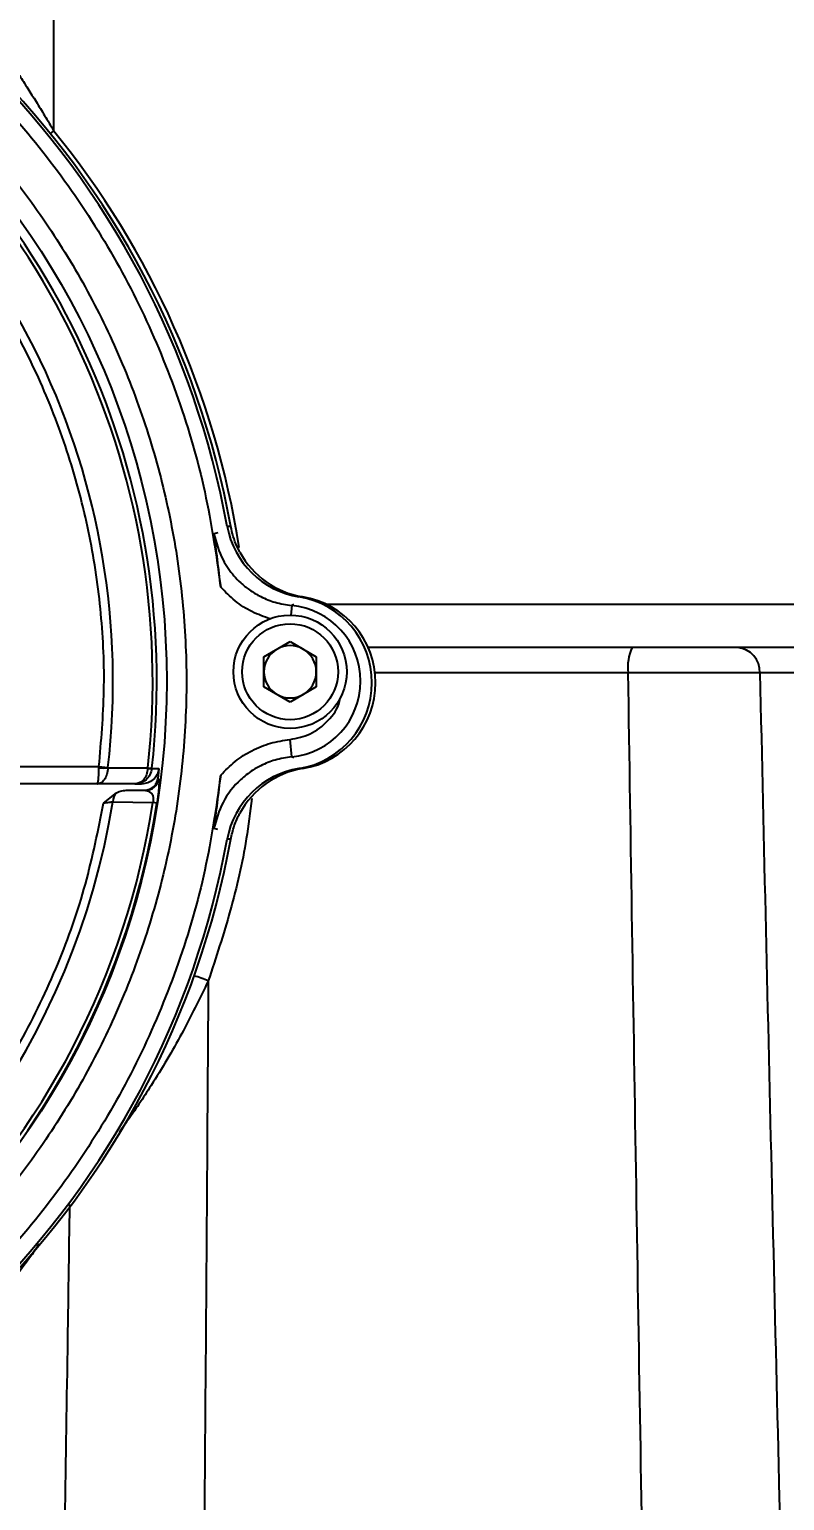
# Model space of a CAD drawing. Header units: millimetres. Extents: x 1846 to 4892, y 508 to 2661.
# Drawn here: x 2718.5 to 2805.2, y 2122.5 to 2291.2 of the extents above; entities that cross this region are included whole.
import ezdxf

# ---------------------------------------------------------------- set-up
doc = ezdxf.new("R2010")
doc.units = ezdxf.units.MM
doc.layers.add('AM_5', color=3, linetype='Continuous', lineweight=25)
doc.styles.add('SLDTEXTSTYLE1', font='txt.shx', dxfattribs={"width": 0.7, "bigfont": 'gbcbig.shx'})
doc.dimstyles.new('SLDDIMSTYLE12$0', dxfattribs={"dimtxt": 12, "dimasz": 10, "dimexe": 0, "dimexo": 0.0625, "dimgap": 0.875, "dimtad": 1, "dimdec": 1, "dimlfac": 1.8, "dimrnd": 1e-09, "dimzin": 12, "dimdsep": 46, "dimtxsty": 'SLDTEXTSTYLE1', "dimcen": 0.09, "dimdle": 8.16, "dimclrd": 3, "dimclre": 3, "dimadec": 0, "dimazin": 3, "dimtfac": 1, "dimtdec": 1, "dimtofl": 0, "dimtmove": 0, "dimatfit": 3, "dimfxl": 0, "dimfrac": 2, "dimtolj": 1, "dimlwd": 5, "dimlwe": 5, "dimarcsym": 0})

# ---------------------------------------------------------------- blocks, each defined once
blk = doc.blocks.new('*D64')
at = {"layer": 'AM_5', "color": 3, "lineweight": 5, "transparency": 16777216}
blk.add_line((2751.09, 2432.11), (2356.69, 2432.11), dxfattribs=at)
at = {"layer": 'AM_5', "color": 3, "linetype": 'Continuous', "lineweight": 5, "transparency": 16777216}
for p, q in [((2356.69, 2422.11), (2356.69, 2108.32)), ((2762.77, 2098.32), (2356.69, 2098.32))]:
    blk.add_line(p, q, dxfattribs=at)
at = {"layer": 'AM_5', "color": 3, "transparency": 16777216}
for points in [[(2355.03, 2422.11), (2358.36, 2422.11), (2356.69, 2432.11)], [(2355.03, 2108.32), (2358.36, 2108.32), (2356.69, 2098.32)]]:
    blk.add_solid(points, dxfattribs=at)
at = {"layer": 'Defpoints', "color": 0, "transparency": 16777216}
for p in [(2751.15, 2432.11), (2356.69, 2098.32), (2762.83, 2098.32)]:
    blk.add_point(p, dxfattribs=at)
at = {"layer": 'AM_5', "color": 0, "transparency": 16777216, "insert": (2342.1, 2265.22), "char_height": 12, "attachment_point": 5, "rotation": 90, "style": 'SLDTEXTSTYLE1'}
blk.add_mtext('\\A1;{\\H2.28571x;335}', dxfattribs=at)

msp = doc.modelspace()

# ---------------------------------------------------------------- linework, layer by layer
at = {"color": 7, "linetype": 'Continuous', "lineweight": 25}
for p, q in [((2721.322, 2315.309), (2721.322, 2279.585)), ((2741.644, 2234.214), (2741.227, 2234.214)), ((2740.173, 2233.477), (2739.714, 2233.371)), ((2748.632, 2225.139), (2748.527, 2224.036)), ((2748.852, 2225.271), (2748.632, 2225.139)), ((2749.871, 2226.137), (2749.454, 2226.137)), ((2752.529, 2225.309), (2878.034, 2225.309)), ((2745.441, 2219.268), (2748.441, 2221)), ((2748.441, 2221), (2751.441, 2219.268)), ((2873.081, 2220.309), (2757.397, 2220.309)), ((2745.441, 2215.804), (2745.441, 2219.268)), ((2751.441, 2219.268), (2751.441, 2215.804)), ((2787.216, 2217.414), (2758.179, 2217.414)), ((2842.471, 2217.414), (2802.318, 2217.414)), ((2748.441, 2214.072), (2745.441, 2215.804)), ((2751.441, 2215.804), (2748.441, 2214.072)), ((2748.632, 2207.786), (2748.443, 2209.777)), ((2675.836, 2206.673), (2726.527, 2206.673)), ((2726.524, 2206.512), (2726.527, 2206.673)), ((2726.527, 2206.673), (2727.553, 2206.553)), ((2727.55, 2206.512), (2727.553, 2206.553)), ((2748.852, 2207.655), (2748.632, 2207.786)), ((2727.55, 2206.512), (2732.135, 2206.521)), ((2732.135, 2206.521), (2732.13, 2206.452)), ((2732.135, 2206.521), (2732.597, 2206.469)), ((2732.595, 2206.452), (2732.597, 2206.469)), ((2732.595, 2206.452), (2733.4, 2206.454)), ((2733.4, 2206.454), (2733.262, 2205.278)), ((2733.262, 2205.278), (2733.357, 2205.245)), ((2749.871, 2206.437), (2749.454, 2206.437)), ((2726.326, 2204.673), (2675.836, 2204.673)), ((2730.621, 2204.673), (2726.326, 2204.673)), ((2727.047, 2202.489), (2728.522, 2203.663)), ((2729.829, 2203.963), (2731.87, 2203.929)), ((2729.829, 2203.963), (2731.773, 2203.963)), ((2730.621, 2204.673), (2731.409, 2204.673)), ((2728.118, 2202.639), (2732.718, 2202.557)), ((2733.178, 2202.486), (2732.718, 2202.557)), ((2740.173, 2199.448), (2739.714, 2199.554)), ((2741.644, 2198.361), (2741.227, 2198.361))]:
    msp.add_line(p, q, dxfattribs=at)
at = {"color": 7, "linetype": 'Continuous', "lineweight": 25, "flags": 128}
for points in [[(2721.322, 2279.585), (2721.024, 2279.342), (2720.937, 2279.272)], [(2731.773, 2203.963), (2731.827, 2203.944), (2731.87, 2203.929)]]:
    msp.add_lwpolyline(points, dxfattribs=at)
at = {"color": 7, "linetype": 'Continuous', "lineweight": 25}
for centre, radius in [((2642.811, 2216.463), 91.48), ((2748.441, 2217.536), 6.5), ((2748.441, 2217.536), 5.5)]:
    msp.add_circle(centre, radius, dxfattribs=at)
for centre, radius, start, end in [((2642.849, 2216.29), 99.998, 10.32572, 79.67183), ((2643.266, 2216.29), 99.998, 10.32572, 79.67183), ((2642.811, 2216.463), 90.341, 353.64897, 186.35103), ((2642.811, 2216.463), 89.875, 353.64897, 186.35103), ((2642.811, 2216.463), 85.319, 353.33017, 186.66983), ((2643.465, 2216.288), 100.34, 8.89486, 39.11087), ((2751.065, 2236.006), 10, 190.32569, 260.73004), ((2751.482, 2236.006), 10, 208.40155, 260.73043), ((2747.811, 2216.463), 8.715, 275.40246, 84.59754), ((2747.847, 2216.287), 9.98, 279.27074, 80.72926), ((2748.263, 2216.287), 9.98, 279.27074, 80.72926), ((2748.441, 2217.536), 3, 120, 180), ((2748.441, 2217.536), 3, 60, 120), ((2748.441, 2217.536), 3, 0, 60), ((2792.22, 2218.102), 5.051, 154.09074, 187.8297), ((2799.531, 2217.529), 2.789, 357.62878, 85.33222), ((2748.441, 2217.536), 3, 180, 240), ((2748.441, 2217.536), 3, 300, 0), ((2748.441, 2217.536), 3, 240, 300), ((2727.037, 2220.836), 14.333, 267.94984, 272.05016), ((2731.868, 2205.43), 1.5, 270.08726, 352.92929), ((2732.363, 2208.277), 1.841, 262.72931, 277.27069), ((2751.065, 2196.568), 10, 99.26996, 169.67431), ((2751.482, 2196.568), 10, 99.26957, 151.59845), ((2729.879, 2202.537), 1.764, 140.30131, 176.6646), ((2642.811, 2216.463), 90.976, 277.53416, 351.20762), ((2642.811, 2216.463), 91.441, 277.53416, 351.20762), ((2642.811, 2216.463), 86.42, 297.29308, 350.7957), ((2642.849, 2216.285), 99.998, 280.32817, 349.67428), ((2643.266, 2216.285), 99.998, 280.32817, 349.67428), ((2728.505, 2154.75), 29.324, 68.90583, 72.24634)]:
    msp.add_arc(centre, radius, start, end, dxfattribs=at)
for points in [[(2653.6, 2314.136), (2657.252, 2313.612), (2664.555, 2312.564), (2675.199, 2309.444), (2685.442, 2305.237), (2695.142, 2299.881), (2704.182, 2293.477), (2712.444, 2286.095), (2719.825, 2277.833), (2726.23, 2268.794), (2731.585, 2259.093), (2735.793, 2248.85), (2738.912, 2238.207), (2739.961, 2230.904), (2740.485, 2227.252)], [(2642.811, 2310.203), (2645.879, 2310.116), (2652.014, 2309.942), (2661.128, 2308.539), (2670.066, 2306.314), (2678.742, 2303.206), (2687.071, 2299.268), (2694.974, 2294.53), (2702.375, 2289.042), (2709.202, 2282.854), (2715.39, 2276.027), (2720.879, 2268.626), (2725.616, 2260.723), (2729.555, 2252.393), (2732.659, 2243.718), (2734.898, 2234.78), (2736.25, 2225.666), (2736.702, 2216.463), (2736.25, 2207.26), (2734.898, 2198.145), (2732.659, 2189.208), (2729.555, 2180.532), (2725.616, 2172.203), (2720.879, 2164.3), (2715.39, 2156.899), (2709.202, 2150.072), (2702.375, 2143.884), (2694.974, 2138.395), (2687.071, 2133.658), (2678.742, 2129.719), (2670.066, 2126.612), (2661.128, 2124.386), (2652.014, 2122.983), (2645.879, 2122.809), (2642.811, 2122.722)], [(2740.485, 2205.673), (2739.961, 2202.022), (2738.912, 2194.718), (2735.793, 2184.075), (2731.585, 2173.832), (2726.23, 2164.131), (2719.825, 2155.092), (2712.444, 2146.83), (2704.182, 2139.449), (2695.142, 2133.044), (2685.442, 2127.689), (2675.199, 2123.481), (2664.555, 2120.361), (2657.252, 2119.313), (2653.6, 2118.789)]]:
    msp.add_open_spline(points, degree=3, dxfattribs=at)
for points, knots in [([(2726.527, 2206.673), (2726.778, 2209.568), (2727.285, 2215.408), (2726.882, 2224.265), (2725.6, 2233.128), (2723.35, 2241.853), (2720.187, 2250.289), (2716.165, 2258.294), (2711.376, 2265.746), (2705.889, 2272.594), (2699.724, 2278.84), (2692.879, 2284.462), (2685.395, 2289.386), (2677.384, 2293.508), (2668.979, 2296.755), (2660.325, 2299.059), (2651.575, 2300.487), (2645.716, 2300.662), (2642.811, 2300.749)], [0, 0, 0, 0, 0.0612816, 0.1235957, 0.1866179, 0.25, 0.3133821, 0.3764043, 0.4387184, 0.5, 0.5612816, 0.6235957, 0.6866179, 0.75, 0.8133821, 0.8764043, 0.9387184, 1, 1, 1, 1]), ([(2716.405, 2287.412), (2716.405, 2287.411), (2716.418, 2287.387), (2716.528, 2287.217), (2716.736, 2286.903), (2717.037, 2286.451), (2717.412, 2285.884), (2717.863, 2285.196), (2718.499, 2284.215), (2719.321, 2282.916), (2720.316, 2281.298), (2720.98, 2280.167), (2721.322, 2279.585)], [0, 0, 0, 0, 0.0016797, 0.0649717, 0.1327393, 0.2065082, 0.2857099, 0.3737676, 0.4712733, 0.6396437, 0.8141799, 1, 1, 1, 1]), ([(2742.686, 2231.249), (2742.568, 2231.48), (2742.272, 2232.061), (2741.899, 2233.049), (2741.729, 2233.823), (2741.644, 2234.214)], [0, 0, 0, 0, 0.2461834, 0.6204204, 1, 1, 1, 1]), ([(2740.485, 2227.252), (2740.365, 2228.32), (2740.123, 2230.467), (2739.851, 2232.4), (2739.714, 2233.371)], [0, 0, 0, 0, 0.4975573, 1, 1, 1, 1]), ([(2739.714, 2233.371), (2739.989, 2232.337), (2740.359, 2230.945), (2741.314, 2229.41), (2741.993, 2228.53), (2742.808, 2227.691), (2743.826, 2226.865), (2745.138, 2226.083), (2746.767, 2225.421), (2747.991, 2225.236), (2748.632, 2225.139)], [0, 0, 0, 0, 0.2442906, 0.329037, 0.4144904, 0.500125, 0.5979935, 0.7157718, 0.8510735, 1, 1, 1, 1]), ([(2746.163, 2223.594), (2745.453, 2223.848), (2744.026, 2224.359), (2742.085, 2225.604), (2741.019, 2226.702), (2740.485, 2227.252)], [0, 0, 0, 0, 0.3300361, 0.66399882, 1, 1, 1, 1]), ([(2802.318, 2217.414), (2801.854, 2217.418), (2800.917, 2217.425), (2799.091, 2217.432), (2797.011, 2217.435), (2794.708, 2217.435), (2792.263, 2217.432), (2789.733, 2217.425), (2788.055, 2217.418), (2787.216, 2217.414)], [0, 0, 0, 0, 0.1404807, 0.2837071, 0.4269332, 0.5702047, 0.7134763, 0.856738, 1, 1, 1, 1]), ([(2789.156, 2098.287), (2788.816, 2118.381), (2788.145, 2158.089), (2787.523, 2197.799), (2787.216, 2217.414)], [0, 0, 0, 0, 0.50602862, 1, 1, 1, 1]), ([(2802.318, 2217.414), (2802.767, 2197.799), (2803.676, 2158.09), (2804.655, 2118.381), (2805.15, 2098.287)], [0, 0, 0, 0, 0.4939776, 1, 1, 1, 1]), ([(2748.443, 2209.777), (2749.233, 2209.934), (2750.869, 2210.259), (2752.847, 2211.855), (2753.999, 2213.402), (2754.152, 2214.368), (2754.172, 2214.493)], [0, 0, 0, 0, 0.3027449, 0.6273546, 0.9519642, 1, 1, 1, 1]), ([(2740.485, 2205.673), (2741.019, 2206.226), (2742.083, 2207.327), (2744.04, 2208.547), (2746.169, 2209.433), (2747.684, 2209.662), (2748.443, 2209.777)], [0, 0, 0, 0, 0.250755, 0.4999887, 0.7492331, 1, 1, 1, 1]), ([(2748.632, 2207.786), (2747.991, 2207.69), (2746.767, 2207.505), (2745.288, 2206.903), (2744.199, 2206.288), (2743.433, 2205.746), (2742.145, 2204.651), (2740.566, 2202.692), (2739.994, 2200.585), (2739.714, 2199.554)], [0, 0, 0, 0, 0.1490594, 0.2844868, 0.3652537, 0.4374076, 0.5004523, 0.7554677, 1, 1, 1, 1]), ([(2726.326, 2204.673), (2726.341, 2204.683), (2726.37, 2204.702), (2726.416, 2204.87), (2726.467, 2205.202), (2726.51, 2205.782), (2726.519, 2206.274), (2726.524, 2206.512)], [0, 0, 0, 0, 0.1553964, 0.29072, 0.5004185, 0.7579424, 1, 1, 1, 1]), ([(2727.55, 2206.512), (2727.519, 2206.258), (2727.459, 2205.755), (2727.162, 2205.153), (2726.772, 2204.749), (2726.474, 2204.698), (2726.326, 2204.673)], [0, 0, 0, 0, 0.2581175, 0.5105957, 0.7570845, 1, 1, 1, 1]), ([(2732.13, 2206.452), (2732.088, 2206.205), (2732.004, 2205.715), (2731.638, 2205.134), (2731.161, 2204.746), (2730.8, 2204.697), (2730.621, 2204.673)], [0, 0, 0, 0, 0.2577186, 0.5102636, 0.7568818, 1, 1, 1, 1]), ([(2732.595, 2206.452), (2732.54, 2206.205), (2732.432, 2205.715), (2731.951, 2205.134), (2731.328, 2204.746), (2730.856, 2204.697), (2730.621, 2204.673)], [0, 0, 0, 0, 0.2577186, 0.5102636, 0.7568818, 1, 1, 1, 1]), ([(2733.4, 2206.454), (2733.347, 2206.214), (2733.242, 2205.735), (2732.772, 2205.153), (2732.141, 2204.751), (2731.653, 2204.699), (2731.409, 2204.673)], [0, 0, 0, 0, 0.24991613, 0.49987724, 0.74990024, 1, 1, 1, 1]), ([(2731.773, 2203.963), (2731.954, 2203.982), (2732.316, 2204.02), (2732.786, 2204.316), (2733.139, 2204.745), (2733.221, 2205.1), (2733.262, 2205.278)], [0, 0, 0, 0, 0.2499186, 0.499876, 0.7499727, 1, 1, 1, 1]), ([(2733.357, 2205.245), (2733.377, 2205.211), (2733.415, 2205.145), (2733.415, 2204.719), (2733.385, 2204.213), (2733.339, 2203.709), (2733.272, 2203.127), (2733.209, 2202.695), (2733.178, 2202.486)], [0, 0, 0, 0, 0.2597299, 0.4990195, 0.62722, 0.7512491, 0.8793275, 1, 1, 1, 1]), ([(2739.714, 2199.554), (2739.851, 2200.525), (2740.123, 2202.459), (2740.365, 2204.605), (2740.485, 2205.673)], [0, 0, 0, 0, 0.5024427, 1, 1, 1, 1]), ([(2728.522, 2203.663), (2728.731, 2203.752), (2729.15, 2203.929), (2729.603, 2203.952), (2729.829, 2203.963)], [0, 0, 0, 0, 0.5015357, 1, 1, 1, 1]), ([(2731.87, 2203.929), (2731.922, 2203.925), (2732.012, 2203.917), (2732.108, 2203.891), (2732.158, 2203.873), (2732.274, 2203.827), (2732.471, 2203.706), (2732.658, 2203.449), (2732.739, 2203.159), (2732.755, 2203.031), (2732.757, 2202.939), (2732.757, 2202.937), (2732.758, 2202.929), (2732.758, 2202.899), (2732.757, 2202.833), (2732.749, 2202.713), (2732.729, 2202.614), (2732.718, 2202.557)], [0, 0, 0, 0, 0.1217269, 0.2099398, 0.2378007, 0.2458562, 0.4997256, 0.7487915, 0.7976044, 0.8866435, 0.8867081, 0.8872334, 0.8887064, 0.894283, 0.9157321, 0.9505797, 1, 1, 1, 1]), ([(2683.239, 2141.253), (2685.987, 2142.846), (2691.536, 2146.064), (2699.167, 2152.084), (2706.195, 2158.96), (2712.411, 2166.671), (2717.702, 2175.044), (2721.94, 2183.916), (2725.173, 2193.082), (2726.426, 2199.374), (2727.047, 2202.489)], [0, 0, 0, 0, 0.1221437, 0.2467033, 0.3729272, 0.5, 0.6270728, 0.7532967, 0.8778563, 1, 1, 1, 1]), ([(2727.047, 2202.489), (2727.16, 2202.506), (2727.375, 2202.539), (2727.753, 2202.592), (2727.977, 2202.621), (2728.118, 2202.639)], [0, 0, 0, 0, 0.2900635, 0.5536035, 1, 1, 1, 1]), ([(2744.062, 2203.016), (2743.865, 2201.466), (2743.313, 2197.124), (2741.697, 2190.105), (2739.938, 2184.774), (2739.059, 2182.108)], [0, 0, 0, 0, 0.21727215, 0.60864142, 1, 1, 1, 1]), ([(2741.644, 2198.361), (2741.76, 2198.867), (2741.934, 2199.633), (2742.323, 2200.612), (2742.564, 2201.087), (2742.686, 2201.325)], [0, 0, 0, 0, 0.4935547, 0.7459691, 1, 1, 1, 1]), ([(2739.059, 2182.108), (2738.075, 2180.071), (2736.093, 2175.965), (2732.856, 2170.588), (2730.376, 2166.824), (2729.142, 2165.159), (2728.864, 2164.784)], [0, 0, 0, 0, 0.33510972, 0.67518099, 0.92692177, 1, 1, 1, 1]), ([(2739.059, 2182.108), (2738.962, 2168.041), (2738.771, 2140.1), (2738.544, 2112.16), (2738.432, 2098.287)], [0, 0, 0, 0, 0.5034857, 1, 1, 1, 1]), ([(2722.289, 2098.287), (2722.508, 2112.116), (2722.815, 2131.498), (2723.102, 2150.881), (2723.185, 2156.434)], [0, 0, 0, 0, 0.7134947, 1, 1, 1, 1]), ([(2719.668, 2151.919), (2719.573, 2151.777), (2718.577, 2150.285), (2716.344, 2147.362), (2712.94, 2143.279), (2709.197, 2139.328), (2705.664, 2136.006), (2702.461, 2133.302), (2699.822, 2131.256), (2697.355, 2129.504), (2695.181, 2128.082), (2693.242, 2126.926), (2691.598, 2126.038), (2690.263, 2125.406), (2689.28, 2125.033), (2688.692, 2124.91), (2688.636, 2125.031), (2688.61, 2125.086)], [0, 0, 0, 0, 0.01126909, 0.1175597, 0.22384241, 0.32771479, 0.43147466, 0.50061936, 0.56971315, 0.62918052, 0.68860484, 0.74288142, 0.79712604, 0.84994038, 0.90273834, 0.95660389, 1, 1, 1, 1])]:
    msp.add_open_spline(points, degree=3, knots=knots, dxfattribs=at)

# ---------------------------------------------------------------- dimensions: what is measured, and where the dimension line sits
at = {"layer": 'AM_5'}
dim = msp.add_linear_dim(base=(2356.692, 2098.323), p1=(2751.154, 2432.108), p2=(2762.83, 2098.323), angle=90, text='{\\H2.28571x;335}', dimstyle='SLDDIMSTYLE12$0', override={"dimlfac": 1}, dxfattribs=at)
dim.commit()
dim.dimension.update_dxf_attribs({"geometry": '*D64', "text_midpoint": (2342.103, 2265.216)})

doc.saveas('drawing.dxf')
